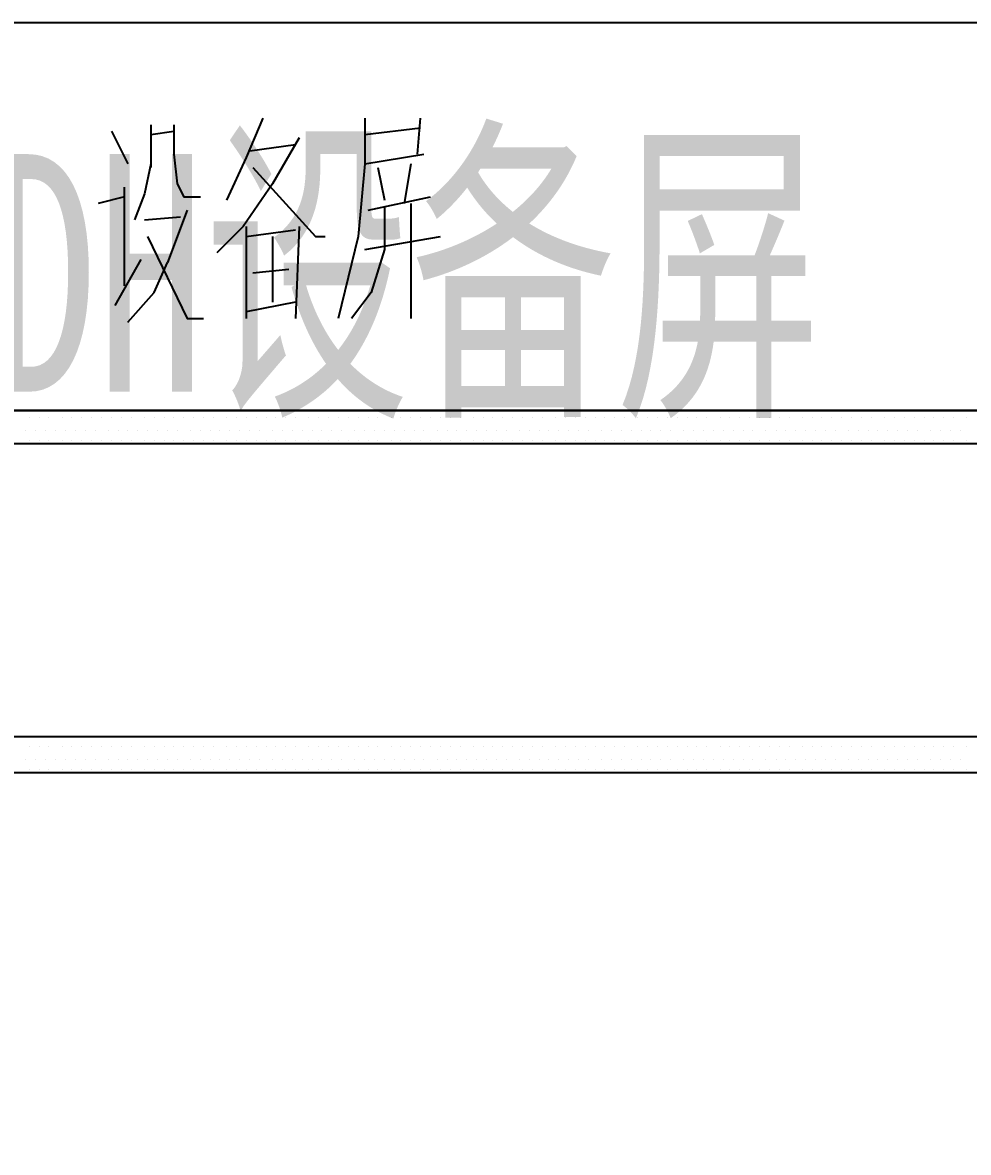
# Model space of a CAD drawing. Header units: metres. Extents: x 17 to 1264, y 17 to 859.
# Drawn here: x 247.53 to 288.93, y 677.31 to 726.77 of the extents above; entities that cross this region are included whole.
import ezdxf

# ---------------------------------------------------------------- set-up
doc = ezdxf.new("R2010")
doc.units = ezdxf.units.M
for name, color, linetype in [('LINES', 7, 'Continuous'), ('POLYLINES', 4, 'Continuous'), ('RECTS', 7, 'Continuous'), ('TEXTS', 3, 'Continuous')]:
    doc.layers.add(name, color=color, linetype=linetype)

msp = doc.modelspace()

# ---------------------------------------------------------------- linework, layer by layer
at = {"layer": 'LINES'}
for p, q in [((253.15, 722.3), (253.15, 720.43)), ((258.04, 722.59), (257.32, 720.86)), ((264.81, 721.01), (264.95, 722.59)), ((251.42, 722.02), (252.14, 720.58)), ((253.15, 721.87), (254.15, 722.02)), ((262.51, 721.87), (264.95, 722.16)), ((257.47, 721.15), (259.48, 721.44)), ((257.32, 720.86), (256.46, 718.99)), ((262.51, 720.58), (265.1, 721.01)), ((263.08, 720.43), (263.37, 718.99)), ((264.52, 720.58), (264.23, 718.85)), ((251.99, 715.25), (251.99, 719.57)), ((251.99, 719.14), (250.84, 718.85)), ((262.65, 718.56), (265.39, 719.14)), ((264.52, 718.85), (264.52, 713.81)), ((252.86, 718.13), (254.44, 718.27)), ((254.73, 718.56), (253.87, 716.26)), ((257.32, 717.84), (257.32, 713.81)), ((259.63, 717.84), (259.48, 713.81)), ((257.32, 717.41), (259.48, 717.7)), ((258.47, 717.41), (258.47, 714.53)), ((262.51, 716.83), (265.82, 717.41)), ((252.71, 716.4), (251.56, 714.38)), ((257.61, 715.82), (259.19, 715.97)), ((259.48, 714.53), (257.32, 714.1)), ((247.82, 709.49), (247.82, 709.49)), ((248.25, 709.49), (248.25, 709.49)), ((248.68, 709.49), (248.68, 709.49)), ((249.26, 709.49), (249.26, 709.49)), ((249.69, 709.49), (249.69, 709.49)), ((250.12, 709.49), (250.12, 709.49)), ((250.55, 709.49), (250.55, 709.49)), ((250.99, 709.49), (250.99, 709.49)), ((251.42, 709.49), (251.42, 709.49)), ((251.85, 709.49), (251.85, 709.49)), ((252.28, 709.49), (252.28, 709.49)), ((252.86, 709.49), (252.86, 709.49)), ((253.29, 709.49), (253.29, 709.49)), ((253.72, 709.49), (253.72, 709.49)), ((254.15, 709.49), (254.15, 709.49)), ((254.59, 709.49), (254.59, 709.49)), ((255.02, 709.49), (255.02, 709.49)), ((255.45, 709.49), (255.45, 709.49)), ((255.88, 709.49), (255.88, 709.49)), ((256.46, 709.49), (256.46, 709.49)), ((256.89, 709.49), (256.89, 709.49)), ((257.32, 709.49), (257.32, 709.49)), ((257.75, 709.49), (257.75, 709.49)), ((258.19, 709.49), (258.19, 709.49)), ((258.62, 709.49), (258.62, 709.49)), ((259.05, 709.49), (259.05, 709.49)), ((259.48, 709.49), (259.48, 709.49)), ((260.06, 709.49), (260.06, 709.49)), ((260.49, 709.49), (260.49, 709.49)), ((260.92, 709.49), (260.92, 709.49)), ((261.35, 709.49), (261.35, 709.49)), ((261.79, 709.49), (261.79, 709.49)), ((262.22, 709.49), (262.22, 709.49)), ((262.65, 709.49), (262.65, 709.49)), ((263.08, 709.49), (263.08, 709.49)), ((263.66, 709.49), (263.66, 709.49)), ((264.09, 709.49), (264.09, 709.49)), ((264.52, 709.49), (264.52, 709.49)), ((264.95, 709.49), (264.95, 709.49)), ((265.39, 709.49), (265.39, 709.49)), ((265.82, 709.49), (265.82, 709.49)), ((266.25, 709.49), (266.25, 709.49)), ((266.68, 709.49), (266.68, 709.49)), ((267.26, 709.49), (267.26, 709.49)), ((267.69, 709.49), (267.69, 709.49)), ((268.12, 709.49), (268.12, 709.49)), ((268.55, 709.49), (268.55, 709.49)), ((268.99, 709.49), (268.99, 709.49)), ((269.42, 709.49), (269.42, 709.49)), ((269.85, 709.49), (269.85, 709.49)), ((270.28, 709.49), (270.28, 709.49)), ((270.86, 709.49), (270.86, 709.49)), ((271.29, 709.49), (271.29, 709.49)), ((271.72, 709.49), (271.72, 709.49)), ((272.15, 709.49), (272.15, 709.49)), ((272.59, 709.49), (272.59, 709.49)), ((273.02, 709.49), (273.02, 709.49)), ((273.45, 709.49), (273.45, 709.49)), ((273.88, 709.49), (273.88, 709.49)), ((274.46, 709.49), (274.46, 709.49)), ((274.89, 709.49), (274.89, 709.49)), ((275.32, 709.49), (275.32, 709.49)), ((275.75, 709.49), (275.75, 709.49)), ((276.19, 709.49), (276.19, 709.49)), ((276.62, 709.49), (276.62, 709.49)), ((277.05, 709.49), (277.05, 709.49)), ((277.48, 709.49), (277.48, 709.49)), ((278.06, 709.49), (278.06, 709.49)), ((278.49, 709.49), (278.49, 709.49)), ((278.92, 709.49), (278.92, 709.49)), ((279.35, 709.49), (279.35, 709.49)), ((279.79, 709.49), (279.79, 709.49)), ((280.22, 709.49), (280.22, 709.49)), ((280.65, 709.49), (280.65, 709.49)), ((281.08, 709.49), (281.08, 709.49)), ((281.66, 709.49), (281.66, 709.49)), ((282.09, 709.49), (282.09, 709.49)), ((282.52, 709.49), (282.52, 709.49)), ((282.95, 709.49), (282.95, 709.49)), ((283.39, 709.49), (283.39, 709.49)), ((283.82, 709.49), (283.82, 709.49)), ((284.25, 709.49), (284.25, 709.49)), ((284.68, 709.49), (284.68, 709.49)), ((285.26, 709.49), (285.26, 709.49)), ((285.69, 709.49), (285.69, 709.49)), ((286.12, 709.49), (286.12, 709.49)), ((286.55, 709.49), (286.55, 709.49)), ((286.99, 709.49), (286.99, 709.49)), ((287.42, 709.49), (287.42, 709.49)), ((287.85, 709.49), (287.85, 709.49)), ((288.28, 709.49), (288.28, 709.49)), ((288.86, 709.49), (288.86, 709.49)), ((247.67, 708.91), (247.67, 708.91)), ((248.11, 708.91), (248.11, 708.91)), ((248.54, 708.91), (248.54, 708.91)), ((248.97, 708.91), (248.97, 708.91)), ((249.4, 708.91), (249.4, 708.91)), ((249.83, 708.91), (249.83, 708.91)), ((250.27, 708.91), (250.27, 708.91)), ((250.7, 708.91), (250.7, 708.91)), ((251.27, 708.91), (251.27, 708.91)), ((251.71, 708.91), (251.71, 708.91)), ((252.14, 708.91), (252.14, 708.91)), ((252.57, 708.91), (252.57, 708.91)), ((253, 708.91), (253, 708.91)), ((253.43, 708.91), (253.43, 708.91)), ((253.87, 708.91), (253.87, 708.91)), ((254.3, 708.91), (254.3, 708.91)), ((254.87, 708.91), (254.87, 708.91)), ((255.31, 708.91), (255.31, 708.91)), ((255.74, 708.91), (255.74, 708.91)), ((256.17, 708.91), (256.17, 708.91)), ((256.6, 708.91), (256.6, 708.91)), ((257.03, 708.91), (257.03, 708.91)), ((257.47, 708.91), (257.47, 708.91)), ((257.9, 708.91), (257.9, 708.91)), ((258.47, 708.91), (258.47, 708.91)), ((258.91, 708.91), (258.91, 708.91)), ((259.34, 708.91), (259.34, 708.91)), ((259.77, 708.91), (259.77, 708.91)), ((260.2, 708.91), (260.2, 708.91)), ((260.63, 708.91), (260.63, 708.91)), ((261.07, 708.91), (261.07, 708.91)), ((261.5, 708.91), (261.5, 708.91)), ((262.07, 708.91), (262.07, 708.91)), ((262.51, 708.91), (262.51, 708.91)), ((262.94, 708.91), (262.94, 708.91)), ((263.37, 708.91), (263.37, 708.91)), ((263.8, 708.91), (263.8, 708.91)), ((264.23, 708.91), (264.23, 708.91)), ((264.67, 708.91), (264.67, 708.91)), ((265.1, 708.91), (265.1, 708.91)), ((265.67, 708.91), (265.67, 708.91)), ((266.11, 708.91), (266.11, 708.91)), ((266.54, 708.91), (266.54, 708.91)), ((266.97, 708.91), (266.97, 708.91)), ((267.4, 708.91), (267.4, 708.91)), ((267.83, 708.91), (267.83, 708.91)), ((268.27, 708.91), (268.27, 708.91)), ((268.7, 708.91), (268.7, 708.91)), ((269.27, 708.91), (269.27, 708.91)), ((269.71, 708.91), (269.71, 708.91)), ((270.14, 708.91), (270.14, 708.91)), ((270.57, 708.91), (270.57, 708.91)), ((271, 708.91), (271, 708.91)), ((271.43, 708.91), (271.43, 708.91)), ((271.87, 708.91), (271.87, 708.91)), ((272.3, 708.91), (272.3, 708.91)), ((272.87, 708.91), (272.87, 708.91)), ((273.31, 708.91), (273.31, 708.91)), ((273.74, 708.91), (273.74, 708.91)), ((274.17, 708.91), (274.17, 708.91)), ((274.6, 708.91), (274.6, 708.91)), ((275.03, 708.91), (275.03, 708.91)), ((275.47, 708.91), (275.47, 708.91)), ((275.9, 708.91), (275.9, 708.91)), ((276.47, 708.91), (276.47, 708.91)), ((276.91, 708.91), (276.91, 708.91)), ((277.34, 708.91), (277.34, 708.91)), ((277.77, 708.91), (277.77, 708.91)), ((278.2, 708.91), (278.2, 708.91)), ((278.63, 708.91), (278.63, 708.91)), ((279.07, 708.91), (279.07, 708.91)), ((279.5, 708.91), (279.5, 708.91)), ((280.07, 708.91), (280.07, 708.91)), ((280.51, 708.91), (280.51, 708.91)), ((280.94, 708.91), (280.94, 708.91)), ((281.37, 708.91), (281.37, 708.91)), ((281.8, 708.91), (281.8, 708.91)), ((282.23, 708.91), (282.23, 708.91)), ((282.67, 708.91), (282.67, 708.91)), ((283.1, 708.91), (283.1, 708.91)), ((283.67, 708.91), (283.67, 708.91)), ((284.11, 708.91), (284.11, 708.91)), ((284.54, 708.91), (284.54, 708.91)), ((284.97, 708.91), (284.97, 708.91)), ((285.4, 708.91), (285.4, 708.91)), ((285.83, 708.91), (285.83, 708.91)), ((286.27, 708.91), (286.27, 708.91)), ((286.7, 708.91), (286.7, 708.91)), ((287.27, 708.91), (287.27, 708.91)), ((287.71, 708.91), (287.71, 708.91)), ((288.14, 708.91), (288.14, 708.91)), ((288.57, 708.91), (288.57, 708.91)), ((247.82, 708.48), (247.82, 708.48)), ((248.25, 708.48), (248.25, 708.48)), ((248.68, 708.48), (248.68, 708.48)), ((249.26, 708.48), (249.26, 708.48)), ((249.69, 708.48), (249.69, 708.48)), ((250.12, 708.48), (250.12, 708.48)), ((250.55, 708.48), (250.55, 708.48)), ((250.99, 708.48), (250.99, 708.48)), ((251.42, 708.48), (251.42, 708.48)), ((251.85, 708.48), (251.85, 708.48)), ((252.28, 708.48), (252.28, 708.48)), ((252.86, 708.48), (252.86, 708.48)), ((253.29, 708.48), (253.29, 708.48)), ((253.72, 708.48), (253.72, 708.48)), ((254.15, 708.48), (254.15, 708.48)), ((254.59, 708.48), (254.59, 708.48)), ((255.02, 708.48), (255.02, 708.48)), ((255.45, 708.48), (255.45, 708.48)), ((255.88, 708.48), (255.88, 708.48)), ((256.46, 708.48), (256.46, 708.48)), ((256.89, 708.48), (256.89, 708.48)), ((257.32, 708.48), (257.32, 708.48)), ((257.75, 708.48), (257.75, 708.48)), ((258.19, 708.48), (258.19, 708.48)), ((258.62, 708.48), (258.62, 708.48)), ((259.05, 708.48), (259.05, 708.48)), ((259.48, 708.48), (259.48, 708.48)), ((260.06, 708.48), (260.06, 708.48)), ((260.49, 708.48), (260.49, 708.48)), ((260.92, 708.48), (260.92, 708.48)), ((261.35, 708.48), (261.35, 708.48)), ((261.79, 708.48), (261.79, 708.48)), ((262.22, 708.48), (262.22, 708.48)), ((262.65, 708.48), (262.65, 708.48)), ((263.08, 708.48), (263.08, 708.48)), ((263.66, 708.48), (263.66, 708.48)), ((264.09, 708.48), (264.09, 708.48)), ((264.52, 708.48), (264.52, 708.48)), ((264.95, 708.48), (264.95, 708.48)), ((265.39, 708.48), (265.39, 708.48)), ((265.82, 708.48), (265.82, 708.48)), ((266.25, 708.48), (266.25, 708.48)), ((266.68, 708.48), (266.68, 708.48)), ((267.26, 708.48), (267.26, 708.48)), ((267.69, 708.48), (267.69, 708.48)), ((268.12, 708.48), (268.12, 708.48)), ((268.55, 708.48), (268.55, 708.48)), ((268.99, 708.48), (268.99, 708.48)), ((269.42, 708.48), (269.42, 708.48)), ((269.85, 708.48), (269.85, 708.48)), ((270.28, 708.48), (270.28, 708.48)), ((270.86, 708.48), (270.86, 708.48)), ((271.29, 708.48), (271.29, 708.48)), ((271.72, 708.48), (271.72, 708.48)), ((272.15, 708.48), (272.15, 708.48)), ((272.59, 708.48), (272.59, 708.48)), ((273.02, 708.48), (273.02, 708.48)), ((273.45, 708.48), (273.45, 708.48)), ((273.88, 708.48), (273.88, 708.48)), ((274.46, 708.48), (274.46, 708.48)), ((274.89, 708.48), (274.89, 708.48)), ((275.32, 708.48), (275.32, 708.48)), ((275.75, 708.48), (275.75, 708.48)), ((276.19, 708.48), (276.19, 708.48)), ((276.62, 708.48), (276.62, 708.48)), ((277.05, 708.48), (277.05, 708.48)), ((277.48, 708.48), (277.48, 708.48)), ((278.06, 708.48), (278.06, 708.48)), ((278.49, 708.48), (278.49, 708.48)), ((278.92, 708.48), (278.92, 708.48)), ((279.35, 708.48), (279.35, 708.48)), ((279.79, 708.48), (279.79, 708.48)), ((280.22, 708.48), (280.22, 708.48)), ((280.65, 708.48), (280.65, 708.48)), ((281.08, 708.48), (281.08, 708.48)), ((281.66, 708.48), (281.66, 708.48)), ((282.09, 708.48), (282.09, 708.48)), ((282.52, 708.48), (282.52, 708.48)), ((282.95, 708.48), (282.95, 708.48)), ((283.39, 708.48), (283.39, 708.48)), ((283.82, 708.48), (283.82, 708.48)), ((284.25, 708.48), (284.25, 708.48)), ((284.68, 708.48), (284.68, 708.48)), ((285.26, 708.48), (285.26, 708.48)), ((285.69, 708.48), (285.69, 708.48)), ((286.12, 708.48), (286.12, 708.48)), ((286.55, 708.48), (286.55, 708.48)), ((286.99, 708.48), (286.99, 708.48)), ((287.42, 708.48), (287.42, 708.48)), ((287.85, 708.48), (287.85, 708.48)), ((288.28, 708.48), (288.28, 708.48)), ((288.86, 708.48), (288.86, 708.48)), ((247.67, 695.52), (247.67, 695.52)), ((248.11, 695.52), (248.11, 695.52)), ((248.54, 695.52), (248.54, 695.52)), ((248.97, 695.52), (248.97, 695.52)), ((249.4, 695.52), (249.4, 695.52)), ((249.83, 695.52), (249.83, 695.52)), ((250.27, 695.52), (250.27, 695.52)), ((250.7, 695.52), (250.7, 695.52)), ((251.27, 695.52), (251.27, 695.52)), ((251.71, 695.52), (251.71, 695.52)), ((252.14, 695.52), (252.14, 695.52)), ((252.57, 695.52), (252.57, 695.52)), ((253, 695.52), (253, 695.52)), ((253.43, 695.52), (253.43, 695.52)), ((253.87, 695.52), (253.87, 695.52)), ((254.3, 695.52), (254.3, 695.52)), ((254.87, 695.52), (254.87, 695.52)), ((255.31, 695.52), (255.31, 695.52)), ((255.74, 695.52), (255.74, 695.52)), ((256.17, 695.52), (256.17, 695.52)), ((256.6, 695.52), (256.6, 695.52)), ((257.03, 695.52), (257.03, 695.52)), ((257.47, 695.52), (257.47, 695.52)), ((257.9, 695.52), (257.9, 695.52)), ((258.47, 695.52), (258.47, 695.52)), ((258.91, 695.52), (258.91, 695.52)), ((259.34, 695.52), (259.34, 695.52)), ((259.77, 695.52), (259.77, 695.52)), ((260.2, 695.52), (260.2, 695.52)), ((260.63, 695.52), (260.63, 695.52)), ((261.07, 695.52), (261.07, 695.52)), ((261.5, 695.52), (261.5, 695.52)), ((262.07, 695.52), (262.07, 695.52)), ((262.51, 695.52), (262.51, 695.52)), ((262.94, 695.52), (262.94, 695.52)), ((263.37, 695.52), (263.37, 695.52)), ((263.8, 695.52), (263.8, 695.52)), ((264.23, 695.52), (264.23, 695.52)), ((264.67, 695.52), (264.67, 695.52)), ((265.1, 695.52), (265.1, 695.52)), ((265.67, 695.52), (265.67, 695.52)), ((266.11, 695.52), (266.11, 695.52)), ((266.54, 695.52), (266.54, 695.52)), ((266.97, 695.52), (266.97, 695.52)), ((267.4, 695.52), (267.4, 695.52)), ((267.83, 695.52), (267.83, 695.52)), ((268.27, 695.52), (268.27, 695.52)), ((268.7, 695.52), (268.7, 695.52)), ((269.27, 695.52), (269.27, 695.52)), ((269.71, 695.52), (269.71, 695.52)), ((270.14, 695.52), (270.14, 695.52)), ((270.57, 695.52), (270.57, 695.52)), ((271, 695.52), (271, 695.52)), ((271.43, 695.52), (271.43, 695.52)), ((271.87, 695.52), (271.87, 695.52)), ((272.3, 695.52), (272.3, 695.52)), ((272.87, 695.52), (272.87, 695.52)), ((273.31, 695.52), (273.31, 695.52)), ((273.74, 695.52), (273.74, 695.52)), ((274.17, 695.52), (274.17, 695.52)), ((274.6, 695.52), (274.6, 695.52)), ((275.03, 695.52), (275.03, 695.52)), ((275.47, 695.52), (275.47, 695.52)), ((275.9, 695.52), (275.9, 695.52)), ((276.47, 695.52), (276.47, 695.52)), ((276.91, 695.52), (276.91, 695.52)), ((277.34, 695.52), (277.34, 695.52)), ((277.77, 695.52), (277.77, 695.52)), ((278.2, 695.52), (278.2, 695.52)), ((278.63, 695.52), (278.63, 695.52)), ((279.07, 695.52), (279.07, 695.52)), ((279.5, 695.52), (279.5, 695.52)), ((280.07, 695.52), (280.07, 695.52)), ((280.51, 695.52), (280.51, 695.52)), ((280.94, 695.52), (280.94, 695.52)), ((281.37, 695.52), (281.37, 695.52)), ((281.8, 695.52), (281.8, 695.52)), ((282.23, 695.52), (282.23, 695.52)), ((282.67, 695.52), (282.67, 695.52)), ((283.1, 695.52), (283.1, 695.52)), ((283.67, 695.52), (283.67, 695.52)), ((284.11, 695.52), (284.11, 695.52)), ((284.54, 695.52), (284.54, 695.52)), ((284.97, 695.52), (284.97, 695.52)), ((285.4, 695.52), (285.4, 695.52)), ((285.83, 695.52), (285.83, 695.52)), ((286.27, 695.52), (286.27, 695.52)), ((286.7, 695.52), (286.7, 695.52)), ((287.27, 695.52), (287.27, 695.52)), ((287.71, 695.52), (287.71, 695.52)), ((288.14, 695.52), (288.14, 695.52)), ((288.57, 695.52), (288.57, 695.52)), ((247.82, 695.09), (247.82, 695.09)), ((248.25, 695.09), (248.25, 695.09)), ((248.68, 695.09), (248.68, 695.09)), ((249.26, 695.09), (249.26, 695.09)), ((249.69, 695.09), (249.69, 695.09)), ((250.12, 695.09), (250.12, 695.09)), ((250.55, 695.09), (250.55, 695.09)), ((250.99, 695.09), (250.99, 695.09)), ((251.42, 695.09), (251.42, 695.09)), ((251.85, 695.09), (251.85, 695.09)), ((252.28, 695.09), (252.28, 695.09)), ((252.86, 695.09), (252.86, 695.09)), ((253.29, 695.09), (253.29, 695.09)), ((253.72, 695.09), (253.72, 695.09)), ((254.15, 695.09), (254.15, 695.09)), ((254.59, 695.09), (254.59, 695.09)), ((255.02, 695.09), (255.02, 695.09)), ((255.45, 695.09), (255.45, 695.09)), ((255.88, 695.09), (255.88, 695.09)), ((256.46, 695.09), (256.46, 695.09)), ((256.89, 695.09), (256.89, 695.09)), ((257.32, 695.09), (257.32, 695.09)), ((257.75, 695.09), (257.75, 695.09)), ((258.19, 695.09), (258.19, 695.09)), ((258.62, 695.09), (258.62, 695.09)), ((259.05, 695.09), (259.05, 695.09)), ((259.48, 695.09), (259.48, 695.09)), ((260.06, 695.09), (260.06, 695.09)), ((260.49, 695.09), (260.49, 695.09)), ((260.92, 695.09), (260.92, 695.09)), ((261.35, 695.09), (261.35, 695.09)), ((261.79, 695.09), (261.79, 695.09)), ((262.22, 695.09), (262.22, 695.09)), ((262.65, 695.09), (262.65, 695.09)), ((263.08, 695.09), (263.08, 695.09)), ((263.66, 695.09), (263.66, 695.09)), ((264.09, 695.09), (264.09, 695.09)), ((264.52, 695.09), (264.52, 695.09)), ((264.95, 695.09), (264.95, 695.09)), ((265.39, 695.09), (265.39, 695.09)), ((265.82, 695.09), (265.82, 695.09)), ((266.25, 695.09), (266.25, 695.09)), ((266.68, 695.09), (266.68, 695.09)), ((267.26, 695.09), (267.26, 695.09)), ((267.69, 695.09), (267.69, 695.09)), ((268.12, 695.09), (268.12, 695.09)), ((268.55, 695.09), (268.55, 695.09)), ((268.99, 695.09), (268.99, 695.09)), ((269.42, 695.09), (269.42, 695.09)), ((269.85, 695.09), (269.85, 695.09)), ((270.28, 695.09), (270.28, 695.09)), ((270.86, 695.09), (270.86, 695.09)), ((271.29, 695.09), (271.29, 695.09)), ((271.72, 695.09), (271.72, 695.09)), ((272.15, 695.09), (272.15, 695.09)), ((272.59, 695.09), (272.59, 695.09)), ((273.02, 695.09), (273.02, 695.09)), ((273.45, 695.09), (273.45, 695.09)), ((273.88, 695.09), (273.88, 695.09)), ((274.46, 695.09), (274.46, 695.09)), ((274.89, 695.09), (274.89, 695.09)), ((275.32, 695.09), (275.32, 695.09)), ((275.75, 695.09), (275.75, 695.09)), ((276.19, 695.09), (276.19, 695.09)), ((276.62, 695.09), (276.62, 695.09)), ((277.05, 695.09), (277.05, 695.09)), ((277.48, 695.09), (277.48, 695.09)), ((278.06, 695.09), (278.06, 695.09)), ((278.49, 695.09), (278.49, 695.09)), ((278.92, 695.09), (278.92, 695.09)), ((279.35, 695.09), (279.35, 695.09)), ((279.79, 695.09), (279.79, 695.09)), ((280.22, 695.09), (280.22, 695.09)), ((280.65, 695.09), (280.65, 695.09)), ((281.08, 695.09), (281.08, 695.09)), ((281.66, 695.09), (281.66, 695.09)), ((282.09, 695.09), (282.09, 695.09)), ((282.52, 695.09), (282.52, 695.09)), ((282.95, 695.09), (282.95, 695.09)), ((283.39, 695.09), (283.39, 695.09)), ((283.82, 695.09), (283.82, 695.09)), ((284.25, 695.09), (284.25, 695.09)), ((284.68, 695.09), (284.68, 695.09)), ((285.26, 695.09), (285.26, 695.09)), ((285.69, 695.09), (285.69, 695.09)), ((286.12, 695.09), (286.12, 695.09)), ((286.55, 695.09), (286.55, 695.09)), ((286.99, 695.09), (286.99, 695.09)), ((287.42, 695.09), (287.42, 695.09)), ((287.85, 695.09), (287.85, 695.09)), ((288.28, 695.09), (288.28, 695.09)), ((288.86, 695.09), (288.86, 695.09)), ((247.67, 694.51), (247.67, 694.51)), ((248.11, 694.51), (248.11, 694.51)), ((248.54, 694.51), (248.54, 694.51)), ((248.97, 694.51), (248.97, 694.51)), ((249.4, 694.51), (249.4, 694.51)), ((249.83, 694.51), (249.83, 694.51)), ((250.27, 694.51), (250.27, 694.51)), ((250.7, 694.51), (250.7, 694.51)), ((251.27, 694.51), (251.27, 694.51)), ((251.71, 694.51), (251.71, 694.51)), ((252.14, 694.51), (252.14, 694.51)), ((252.57, 694.51), (252.57, 694.51)), ((253, 694.51), (253, 694.51)), ((253.43, 694.51), (253.43, 694.51)), ((253.87, 694.51), (253.87, 694.51)), ((254.3, 694.51), (254.3, 694.51)), ((254.87, 694.51), (254.87, 694.51)), ((255.31, 694.51), (255.31, 694.51)), ((255.74, 694.51), (255.74, 694.51)), ((256.17, 694.51), (256.17, 694.51)), ((256.6, 694.51), (256.6, 694.51)), ((257.03, 694.51), (257.03, 694.51)), ((257.47, 694.51), (257.47, 694.51)), ((257.9, 694.51), (257.9, 694.51)), ((258.47, 694.51), (258.47, 694.51)), ((258.91, 694.51), (258.91, 694.51)), ((259.34, 694.51), (259.34, 694.51)), ((259.77, 694.51), (259.77, 694.51)), ((260.2, 694.51), (260.2, 694.51)), ((260.63, 694.51), (260.63, 694.51)), ((261.07, 694.51), (261.07, 694.51)), ((261.5, 694.51), (261.5, 694.51)), ((262.07, 694.51), (262.07, 694.51)), ((262.51, 694.51), (262.51, 694.51)), ((262.94, 694.51), (262.94, 694.51)), ((263.37, 694.51), (263.37, 694.51)), ((263.8, 694.51), (263.8, 694.51)), ((264.23, 694.51), (264.23, 694.51)), ((264.67, 694.51), (264.67, 694.51)), ((265.1, 694.51), (265.1, 694.51)), ((265.67, 694.51), (265.67, 694.51)), ((266.11, 694.51), (266.11, 694.51)), ((266.54, 694.51), (266.54, 694.51)), ((266.97, 694.51), (266.97, 694.51)), ((267.4, 694.51), (267.4, 694.51)), ((267.83, 694.51), (267.83, 694.51)), ((268.27, 694.51), (268.27, 694.51)), ((268.7, 694.51), (268.7, 694.51)), ((269.27, 694.51), (269.27, 694.51)), ((269.71, 694.51), (269.71, 694.51)), ((270.14, 694.51), (270.14, 694.51)), ((270.57, 694.51), (270.57, 694.51)), ((271, 694.51), (271, 694.51)), ((271.43, 694.51), (271.43, 694.51)), ((271.87, 694.51), (271.87, 694.51)), ((272.3, 694.51), (272.3, 694.51)), ((272.87, 694.51), (272.87, 694.51)), ((273.31, 694.51), (273.31, 694.51)), ((273.74, 694.51), (273.74, 694.51)), ((274.17, 694.51), (274.17, 694.51)), ((274.6, 694.51), (274.6, 694.51)), ((275.03, 694.51), (275.03, 694.51)), ((275.47, 694.51), (275.47, 694.51)), ((275.9, 694.51), (275.9, 694.51)), ((276.47, 694.51), (276.47, 694.51)), ((276.91, 694.51), (276.91, 694.51)), ((277.34, 694.51), (277.34, 694.51)), ((277.77, 694.51), (277.77, 694.51)), ((278.2, 694.51), (278.2, 694.51)), ((278.63, 694.51), (278.63, 694.51)), ((279.07, 694.51), (279.07, 694.51)), ((279.5, 694.51), (279.5, 694.51)), ((280.07, 694.51), (280.07, 694.51)), ((280.51, 694.51), (280.51, 694.51)), ((280.94, 694.51), (280.94, 694.51)), ((281.37, 694.51), (281.37, 694.51)), ((281.8, 694.51), (281.8, 694.51)), ((282.23, 694.51), (282.23, 694.51)), ((282.67, 694.51), (282.67, 694.51)), ((283.1, 694.51), (283.1, 694.51)), ((283.67, 694.51), (283.67, 694.51)), ((284.11, 694.51), (284.11, 694.51)), ((284.54, 694.51), (284.54, 694.51)), ((284.97, 694.51), (284.97, 694.51)), ((285.4, 694.51), (285.4, 694.51)), ((285.83, 694.51), (285.83, 694.51)), ((286.27, 694.51), (286.27, 694.51)), ((286.7, 694.51), (286.7, 694.51)), ((287.27, 694.51), (287.27, 694.51)), ((287.71, 694.51), (287.71, 694.51)), ((288.14, 694.51), (288.14, 694.51)), ((288.57, 694.51), (288.57, 694.51)), ((247.82, 694.08), (247.82, 694.08)), ((248.25, 694.08), (248.25, 694.08)), ((248.68, 694.08), (248.68, 694.08)), ((249.26, 694.08), (249.26, 694.08)), ((249.69, 694.08), (249.69, 694.08)), ((250.12, 694.08), (250.12, 694.08)), ((250.55, 694.08), (250.55, 694.08)), ((250.99, 694.08), (250.99, 694.08)), ((251.42, 694.08), (251.42, 694.08)), ((251.85, 694.08), (251.85, 694.08)), ((252.28, 694.08), (252.28, 694.08)), ((252.86, 694.08), (252.86, 694.08)), ((253.29, 694.08), (253.29, 694.08)), ((253.72, 694.08), (253.72, 694.08)), ((254.15, 694.08), (254.15, 694.08)), ((254.59, 694.08), (254.59, 694.08)), ((255.02, 694.08), (255.02, 694.08)), ((255.45, 694.08), (255.45, 694.08)), ((255.88, 694.08), (255.88, 694.08)), ((256.46, 694.08), (256.46, 694.08)), ((256.89, 694.08), (256.89, 694.08)), ((257.32, 694.08), (257.32, 694.08)), ((257.75, 694.08), (257.75, 694.08)), ((258.19, 694.08), (258.19, 694.08)), ((258.62, 694.08), (258.62, 694.08)), ((259.05, 694.08), (259.05, 694.08)), ((259.48, 694.08), (259.48, 694.08)), ((260.06, 694.08), (260.06, 694.08)), ((260.49, 694.08), (260.49, 694.08)), ((260.92, 694.08), (260.92, 694.08)), ((261.35, 694.08), (261.35, 694.08)), ((261.79, 694.08), (261.79, 694.08)), ((262.22, 694.08), (262.22, 694.08)), ((262.65, 694.08), (262.65, 694.08)), ((263.08, 694.08), (263.08, 694.08)), ((263.66, 694.08), (263.66, 694.08)), ((264.09, 694.08), (264.09, 694.08)), ((264.52, 694.08), (264.52, 694.08)), ((264.95, 694.08), (264.95, 694.08)), ((265.39, 694.08), (265.39, 694.08)), ((265.82, 694.08), (265.82, 694.08)), ((266.25, 694.08), (266.25, 694.08)), ((266.68, 694.08), (266.68, 694.08)), ((267.26, 694.08), (267.26, 694.08)), ((267.69, 694.08), (267.69, 694.08)), ((268.12, 694.08), (268.12, 694.08)), ((268.55, 694.08), (268.55, 694.08)), ((268.99, 694.08), (268.99, 694.08)), ((269.42, 694.08), (269.42, 694.08)), ((269.85, 694.08), (269.85, 694.08)), ((270.28, 694.08), (270.28, 694.08)), ((270.86, 694.08), (270.86, 694.08)), ((271.29, 694.08), (271.29, 694.08)), ((271.72, 694.08), (271.72, 694.08)), ((272.15, 694.08), (272.15, 694.08)), ((272.59, 694.08), (272.59, 694.08)), ((273.02, 694.08), (273.02, 694.08)), ((273.45, 694.08), (273.45, 694.08)), ((273.88, 694.08), (273.88, 694.08)), ((274.46, 694.08), (274.46, 694.08)), ((274.89, 694.08), (274.89, 694.08)), ((275.32, 694.08), (275.32, 694.08)), ((275.75, 694.08), (275.75, 694.08)), ((276.19, 694.08), (276.19, 694.08)), ((276.62, 694.08), (276.62, 694.08)), ((277.05, 694.08), (277.05, 694.08)), ((277.48, 694.08), (277.48, 694.08)), ((278.06, 694.08), (278.06, 694.08)), ((278.49, 694.08), (278.49, 694.08)), ((278.92, 694.08), (278.92, 694.08)), ((279.35, 694.08), (279.35, 694.08)), ((279.79, 694.08), (279.79, 694.08)), ((280.22, 694.08), (280.22, 694.08)), ((280.65, 694.08), (280.65, 694.08)), ((281.08, 694.08), (281.08, 694.08)), ((281.66, 694.08), (281.66, 694.08)), ((282.09, 694.08), (282.09, 694.08)), ((282.52, 694.08), (282.52, 694.08)), ((282.95, 694.08), (282.95, 694.08)), ((283.39, 694.08), (283.39, 694.08)), ((283.82, 694.08), (283.82, 694.08)), ((284.25, 694.08), (284.25, 694.08)), ((284.68, 694.08), (284.68, 694.08)), ((285.26, 694.08), (285.26, 694.08)), ((285.69, 694.08), (285.69, 694.08)), ((286.12, 694.08), (286.12, 694.08)), ((286.55, 694.08), (286.55, 694.08)), ((286.99, 694.08), (286.99, 694.08)), ((287.42, 694.08), (287.42, 694.08)), ((287.85, 694.08), (287.85, 694.08)), ((288.28, 694.08), (288.28, 694.08)), ((288.86, 694.08), (288.86, 694.08)), ((168.76, 693.94), (315.5, 693.94))]:
    msp.add_line(p, q, dxfattribs=at)
at = {"layer": 'POLYLINES'}
for points in [[(254.15, 722.3), (254.15, 721.01), (254.3, 719.71), (254.59, 719.14), (255.31, 719.14)], [(262.51, 722.59), (262.51, 720.58), (262.22, 717.41), (261.35, 713.81)], [(259.63, 721.73), (258.47, 719.71), (257.18, 717.84), (256.03, 716.69)], [(253.15, 720.58), (252.86, 719.28), (252.43, 718.13)], [(257.61, 720.43), (260.35, 717.41), (260.78, 717.41)], [(263.37, 718.7), (263.37, 716.83), (262.79, 714.96), (261.93, 713.81)], [(253, 717.41), (254.73, 713.81), (255.45, 713.81)], [(252.14, 713.66), (253.29, 714.96), (253.87, 716.26)]]:
    msp.add_lwpolyline(points, dxfattribs=at)
at = {"layer": 'RECTS'}
for points in [[(160.27, 726.77), (330.33, 726.77), (330.33, 709.78), (160.27, 709.78)], [(160.27, 709.78), (330.33, 709.78), (330.33, 86.11), (160.27, 86.11)], [(161.71, 708.34), (329.03, 708.34), (329.03, 87.55), (161.71, 87.55)], [(167.47, 695.52), (323.27, 695.52), (323.27, 97.2), (167.47, 97.2)], [(168.76, 693.94), (321.83, 693.94), (321.83, 98.64), (168.76, 98.64)]]:
    msp.add_lwpolyline(points, dxfattribs=at)

# ---------------------------------------------------------------- texts
at = {"layer": 'TEXTS', "width": 0.666094}
msp.add_text('省网中兴SDH设备屏', height=10.4, dxfattribs=at).set_placement((205.34, 710.61))

doc.saveas('drawing.dxf')
